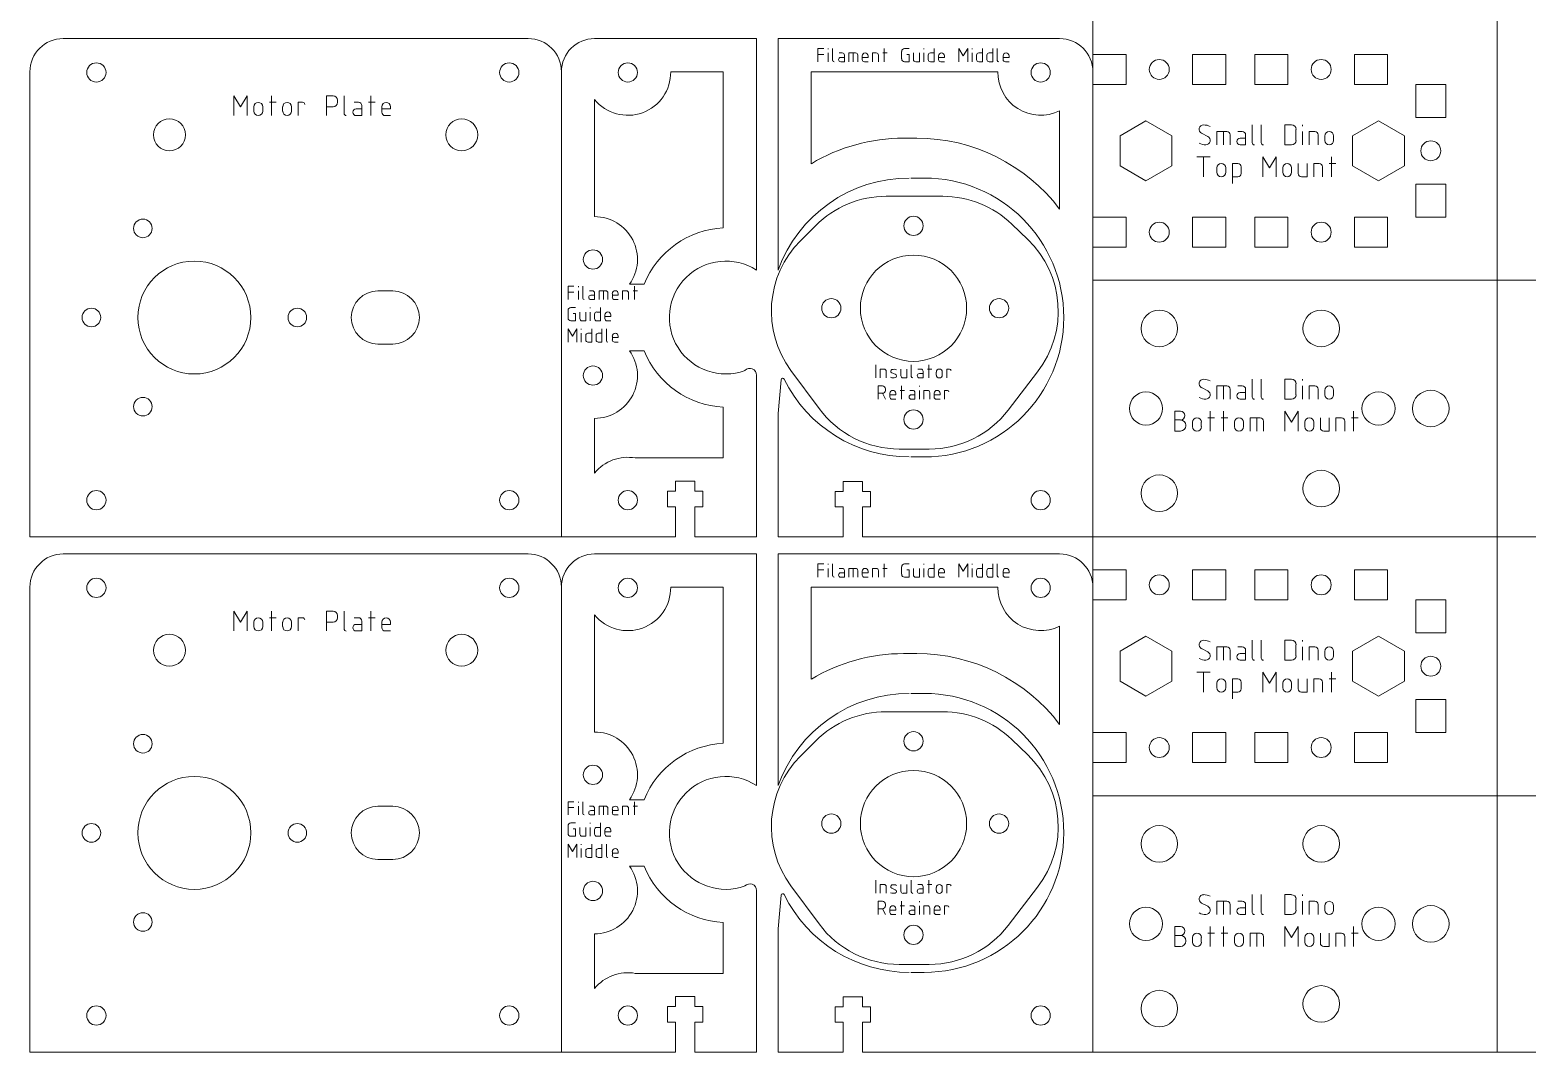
# Model space of a CAD drawing. Header units: millimetres. Extents: x 0 to 594, y 0 to 285.
# Drawn here: x 0 to 225.4, y 0 to 153.9 of the extents above; entities that cross this region are included whole.
import ezdxf

# ---------------------------------------------------------------- set-up
doc = ezdxf.new("R2010")
doc.units = ezdxf.units.MM
doc.layers.get('0').update_dxf_attribs({"linetype": 'CONTINUOUS', "lineweight": 25, "true_color": 0x000000})
for name, color, linetype, lineweight, true_color in [('CupCake Insulator Retainer', 7, 'CONTINUOUS', 0, 0x000000), ('CupCake Insulator Retainer Text', 4, 'CONTINUOUS', 0, 0x00ffff), ('Dino Brackets', 7, 'CONTINUOUS', 0, 0x000000), ('Dino Text', 4, 'CONTINUOUS', 0, 0x00ffff), ('Filament Guide Middle', 7, 'CONTINUOUS', 0, 0x000000), ('Filament Guide Middle Honeycomb', 7, 'CONTINUOUS', 0, 0x000000), ('Filament Guide Middle Text', 4, 'CONTINUOUS', 0, 0x00ffff), ('Motor Plate', 7, 'CONTINUOUS', 0, 0x000000), ('Motor Plate Text', 4, 'CONTINUOUS', 0, 0x00ffff)]:
    doc.layers.add(name, color=color, linetype=linetype, lineweight=lineweight, true_color=true_color)

# ---------------------------------------------------------------- blocks, each defined once
blk = doc.blocks.new('slots')
for p, q in [((-10, -2.25), (-10, 2.25)), ((-5, 2.25), (-10, 2.25)), ((-5, -2.25), (-5, 2.25)), ((10, 2.25), (5, 2.25)), ((5, -2.25), (5, 2.25)), ((10, -2.25), (10, 2.25)), ((-10, -2.25), (-5, -2.25)), ((5, -2.25), (10, -2.25))]:
    blk.add_line(p, q)
blk.add_circle((0, 0), 1.5)
blk = doc.blocks.new('M5_c-1')
at = {"layer": 'Dino Brackets'}
for p, q in [((0, 4.5), (-3.9, 2.25)), ((0, 4.5), (3.9, 2.25)), ((-3.9, 2.25), (-3.9, -2.25)), ((3.9, 2.25), (3.9, -2.25)), ((-3.9, -2.25), (0, -4.5)), ((3.9, -2.25), (0, -4.5))]:
    blk.add_line(p, q, dxfattribs=at)

msp = doc.modelspace()

# ---------------------------------------------------------------- linework, layer by layer
at = {"layer": 'CupCake Insulator Retainer'}
for p, q in [((128.9, 128.85), (137.4, 128.85)), ((115.99, 122.15), (118.28, 124.45)), ((147.8, 124.65), (150.19, 122.35)), ((118.8, 96.89), (114.55, 102.64)), ((151.68, 102.41), (147.26, 96.66)), ((130.86, 90.8), (135.37, 90.8)), ((128.9, 51.25), (137.4, 51.25)), ((115.99, 44.55), (118.28, 46.85)), ((147.8, 47.05), (150.19, 44.75)), ((118.8, 19.29), (114.55, 25.04)), ((151.68, 24.81), (147.26, 19.06)), ((130.86, 13.2), (135.37, 13.2))]:
    msp.add_line(p, q, dxfattribs=at)
for centre, radius in [((133, 124.4), 1.45), ((133, 112), 8), ((120.63, 112), 1.45), ((145.88, 112), 1.45), ((133, 95.25), 1.45), ((133, 46.8), 1.45), ((133, 34.4), 8), ((120.63, 34.4), 1.45), ((145.88, 34.4), 1.45), ((133, 17.65), 1.45)]:
    msp.add_circle(centre, radius, dxfattribs=at)
for centre, start, end in [((128.9, 113.85), 90, 135.0578), ((137.4, 113.85), 46.0766, 90), ((126.61, 111.56), 135.0578, 216.4572), ((139.79, 111.55), 322.4521, 46.0766), ((130.86, 105.8), 216.4572, 270), ((135.37, 105.8), 270, 322.4521), ((128.9, 36.25), 90, 135.0578), ((137.4, 36.25), 46.0766, 90), ((126.61, 33.96), 135.0578, 216.4572), ((139.79, 33.95), 322.4521, 46.0766), ((130.86, 28.2), 216.4572, 270), ((135.37, 28.2), 270, 322.4521)]:
    msp.add_arc(centre, 15, start, end, dxfattribs=at)
at = {"layer": 'CupCake Insulator Retainer Text'}
for p, q in [((127.33, 103.5), (127.33, 101.5)), ((128, 101.5), (128, 102.83)), ((128, 102.83), (128.56, 102.83)), ((128.89, 102.5), (128.89, 101.5)), ((129.74, 102.26), (130.26, 102.05)), ((131.11, 102.83), (131.11, 101.83)), ((131.44, 101.5), (132, 101.5)), ((132, 101.5), (132, 102.83)), ((132.67, 103.5), (132.67, 101.72)), ((133.67, 102.83), (134.11, 102.83)), ((133.89, 102.17), (134.44, 102.17)), ((134.44, 101.5), (133.89, 101.5)), ((134.44, 102.5), (134.44, 101.5)), ((135.11, 102.83), (135.78, 102.83)), ((135.33, 103.5), (135.33, 101.5)), ((136.44, 102.39), (136.44, 101.94)), ((137.33, 101.94), (137.33, 102.39)), ((138, 101.5), (138, 102.83)), ((138, 102.83), (138.44, 102.83)), ((127.67, 98.3), (127.67, 100.3)), ((127.67, 100.3), (128.33, 100.3)), ((128.33, 99.19), (127.67, 99.19)), ((128.33, 99.19), (128.78, 98.3)), ((128.78, 99.86), (128.78, 99.63)), ((129.44, 99.19), (129.44, 98.63)), ((130.33, 98.97), (130.33, 99.19)), ((131, 99.63), (131.67, 99.63)), ((131.22, 100.3), (131.22, 98.3)), ((132.44, 99.63), (132.89, 99.63)), ((133.22, 99.3), (133.22, 98.3)), ((133.89, 100.19), (133.89, 100.3)), ((133.89, 98.3), (133.89, 99.63)), ((134.56, 98.3), (134.56, 99.63)), ((134.56, 99.63), (135.11, 99.63)), ((135.44, 99.3), (135.44, 98.3)), ((136.11, 99.19), (136.11, 98.63)), ((137, 98.97), (137, 99.19)), ((137.67, 98.3), (137.67, 99.63)), ((137.67, 99.63), (138.11, 99.63)), ((129.44, 98.97), (130.33, 98.97)), ((129.78, 98.3), (130.33, 98.3)), ((132.67, 98.97), (133.22, 98.97)), ((133.22, 98.3), (132.67, 98.3)), ((136.11, 98.97), (137, 98.97)), ((136.44, 98.3), (137, 98.3)), ((127.33, 25.9), (127.33, 23.9)), ((128, 23.9), (128, 25.23)), ((128, 25.23), (128.56, 25.23)), ((128.89, 24.9), (128.89, 23.9)), ((131.11, 25.23), (131.11, 24.23)), ((132, 23.9), (132, 25.23)), ((132.67, 25.9), (132.67, 24.12)), ((133.67, 25.23), (134.11, 25.23)), ((134.44, 24.9), (134.44, 23.9)), ((135.11, 25.23), (135.78, 25.23)), ((135.33, 25.9), (135.33, 23.9)), ((138, 23.9), (138, 25.23)), ((138, 25.23), (138.44, 25.23)), ((127.67, 20.7), (127.67, 22.7)), ((127.67, 22.7), (128.33, 22.7)), ((129.74, 24.66), (130.26, 24.45)), ((131.22, 22.7), (131.22, 20.7)), ((131.44, 23.9), (132, 23.9)), ((133.89, 24.57), (134.44, 24.57)), ((134.44, 23.9), (133.89, 23.9)), ((133.89, 22.59), (133.89, 22.7)), ((136.44, 24.79), (136.44, 24.34)), ((137.33, 24.34), (137.33, 24.79)), ((128.33, 21.59), (127.67, 21.59)), ((128.33, 21.59), (128.78, 20.7)), ((128.78, 22.26), (128.78, 22.03)), ((129.44, 21.59), (129.44, 21.03)), ((129.44, 21.37), (130.33, 21.37)), ((129.78, 20.7), (130.33, 20.7)), ((130.33, 21.37), (130.33, 21.59)), ((131, 22.03), (131.67, 22.03)), ((132.44, 22.03), (132.89, 22.03)), ((132.67, 21.37), (133.22, 21.37)), ((133.22, 20.7), (132.67, 20.7)), ((133.22, 21.7), (133.22, 20.7)), ((133.89, 20.7), (133.89, 22.03)), ((134.56, 20.7), (134.56, 22.03)), ((134.56, 22.03), (135.11, 22.03)), ((135.44, 21.7), (135.44, 20.7)), ((136.11, 21.59), (136.11, 21.03)), ((136.11, 21.37), (137, 21.37)), ((136.44, 20.7), (137, 20.7)), ((137, 21.37), (137, 21.59)), ((137.67, 20.7), (137.67, 22.03)), ((137.67, 22.03), (138.11, 22.03))]:
    msp.add_line(p, q, dxfattribs=at)
for centre, radius, start, end in [((128.56, 102.5), 0.333, 360, 90), ((129.96, 102.4), 0.902, 243.1, 288.3), ((129.84, 102.51), 0.267, 108.3, 247.8), ((130.04, 101.9), 0.902, 63.1, 108.3), ((130.16, 101.8), 0.267, 288.3, 67.79), ((131.44, 101.83), 0.333, 180, 270), ((132.89, 101.72), 0.222, 180, 270), ((133.89, 101.83), 0.333, 90, 270), ((134.11, 102.5), 0.333, 360, 90), ((136.89, 102.39), 0.444, 360, 180), ((136.89, 101.94), 0.444, 180, 360), ((138.44, 102.61), 0.222, 360, 90), ((128.33, 99.86), 0.444, 360, 90), ((128.33, 99.63), 0.444, 270, 360), ((129.89, 99.19), 0.444, 360, 180), ((132.89, 99.3), 0.333, 360, 90), ((135.11, 99.3), 0.333, 360, 90), ((136.56, 99.19), 0.444, 360, 180), ((138.11, 99.41), 0.222, 360, 90), ((129.78, 98.63), 0.333, 180, 270), ((132.67, 98.63), 0.333, 90, 270), ((136.44, 98.63), 0.333, 180, 270), ((128.56, 24.9), 0.333, 360, 90), ((129.84, 24.91), 0.267, 108.3, 247.8), ((130.04, 24.3), 0.902, 63.1, 108.3), ((134.11, 24.9), 0.333, 360, 90), ((136.89, 24.79), 0.444, 360, 180), ((138.44, 25.01), 0.222, 360, 90), ((128.33, 22.26), 0.444, 360, 90), ((129.96, 24.8), 0.902, 243.1, 288.3), ((130.16, 24.2), 0.267, 288.3, 67.79), ((131.44, 24.23), 0.333, 180, 270), ((132.89, 24.12), 0.222, 180, 270), ((133.89, 24.23), 0.333, 90, 270), ((136.89, 24.34), 0.444, 180, 360), ((128.33, 22.03), 0.444, 270, 360), ((129.89, 21.59), 0.444, 360, 180), ((129.78, 21.03), 0.333, 180, 270), ((132.67, 21.03), 0.333, 90, 270), ((132.89, 21.7), 0.333, 360, 90), ((135.11, 21.7), 0.333, 360, 90), ((136.56, 21.59), 0.444, 360, 180), ((136.44, 21.03), 0.333, 180, 270), ((138.11, 21.81), 0.222, 360, 90)]:
    msp.add_arc(centre, radius, start, end, dxfattribs=at)
at = {"layer": 'Dino Brackets'}
for p, q in [((160, 155.2), (160, 116.2)), ((220.87, 155.2), (220.87, 116.2)), ((160, 116.2), (160, 77.6)), ((220.87, 116.2), (160, 116.2)), ((220.87, 116.2), (220.87, 77.6)), ((220.87, 116.2), (281.75, 116.2)), ((220.87, 77.6), (160, 77.6)), ((160, 77.6), (160, 38.6)), ((220.87, 77.6), (220.87, 38.6)), ((220.87, 77.6), (281.75, 77.6)), ((160, 38.6), (160, 0)), ((220.87, 38.6), (160, 38.6)), ((220.87, 38.6), (220.87, 0)), ((220.87, 38.6), (281.75, 38.6)), ((220.87, 0), (160, 0)), ((220.87, 0), (281.75, 0))]:
    msp.add_line(p, q, dxfattribs=at)
for centre, radius in [((170, 108.95), 2.75), ((194.37, 108.95), 2.75), ((168, 96.9), 2.5), ((203, 96.9), 2.5), ((210.87, 96.9), 2.75), ((170, 84.15), 2.75), ((194.37, 84.85), 2.75), ((170, 31.35), 2.75), ((194.37, 31.35), 2.75), ((168, 19.3), 2.5), ((203, 19.3), 2.5), ((210.87, 19.3), 2.75), ((170, 6.55), 2.75), ((194.37, 7.25), 2.75)]:
    msp.add_circle(centre, radius, dxfattribs=at)
for centre in [(168, 96.9), (168, 19.3)]:
    msp.add_arc(centre, 2.5, 270, 90, dxfattribs=at)
at = {"layer": 'Dino Text'}
for p, q in [((176.36, 138.34), (177.3, 137.86)), ((178.67, 136.6), (178.67, 138.6)), ((178.67, 138.6), (180.17, 138.6)), ((179.67, 138.6), (179.67, 136.6)), ((180.67, 138.1), (180.67, 136.6)), ((181.83, 138.6), (182.5, 138.6)), ((182.17, 137.6), (183, 137.6)), ((183, 138.1), (183, 136.6)), ((184, 139.6), (184, 136.93)), ((185.33, 139.6), (185.33, 136.93)), ((189.92, 139.6), (188.92, 139.6)), ((188.92, 139.6), (188.92, 136.6)), ((190.58, 137.27), (190.58, 138.93)), ((191.58, 139.43), (191.58, 139.6)), ((191.58, 136.6), (191.58, 138.6)), ((192.58, 136.6), (192.58, 138.6)), ((192.58, 138.6), (193.42, 138.6)), ((193.92, 138.1), (193.92, 136.6)), ((194.92, 137.93), (194.92, 137.27)), ((196.25, 137.27), (196.25, 137.93)), ((183, 136.6), (182.17, 136.6)), ((188.92, 136.6), (189.92, 136.6)), ((175.67, 134.8), (177.67, 134.8)), ((176.67, 134.8), (176.67, 131.8)), ((178.67, 133.13), (178.67, 132.47)), ((180, 132.47), (180, 133.13)), ((181.83, 133.8), (181, 133.8)), ((181, 133.8), (181, 130.8)), ((182.33, 132.3), (182.33, 133.3)), ((185.58, 131.8), (185.58, 134.8)), ((185.58, 134.8), (186.58, 133.13)), ((186.58, 133.13), (187.58, 134.8)), ((187.58, 134.8), (187.58, 131.8)), ((188.58, 133.13), (188.58, 132.47)), ((189.92, 132.47), (189.92, 133.13)), ((190.92, 133.8), (190.92, 132.3)), ((192.25, 131.8), (192.25, 133.8)), ((193.25, 131.8), (193.25, 133.8)), ((193.25, 133.8), (194.08, 133.8)), ((194.58, 133.3), (194.58, 131.8)), ((195.58, 133.8), (196.58, 133.8)), ((195.92, 134.8), (195.92, 131.8)), ((181, 131.8), (181.83, 131.8)), ((191.42, 131.8), (192.25, 131.8)), ((176.36, 100.04), (177.3, 99.56)), ((178.67, 98.3), (178.67, 100.3)), ((178.67, 100.3), (180.17, 100.3)), ((179.67, 100.3), (179.67, 98.3)), ((180.67, 99.8), (180.67, 98.3)), ((181.83, 100.3), (182.5, 100.3)), ((182.17, 99.3), (183, 99.3)), ((183, 99.8), (183, 98.3)), ((184, 101.3), (184, 98.63)), ((185.33, 101.3), (185.33, 98.63)), ((189.92, 101.3), (188.92, 101.3)), ((188.92, 101.3), (188.92, 98.3)), ((190.58, 98.97), (190.58, 100.63)), ((191.58, 101.13), (191.58, 101.3)), ((191.58, 98.3), (191.58, 100.3)), ((192.58, 98.3), (192.58, 100.3)), ((192.58, 100.3), (193.42, 100.3)), ((193.92, 99.8), (193.92, 98.3)), ((194.92, 99.63), (194.92, 98.97)), ((196.25, 98.97), (196.25, 99.63)), ((183, 98.3), (182.17, 98.3)), ((188.92, 98.3), (189.92, 98.3)), ((172.33, 93.5), (172.33, 96.5)), ((172.33, 96.5), (173.17, 96.5)), ((172.33, 95.17), (173.2, 95.17)), ((175, 94.83), (175, 94.17)), ((176.33, 94.17), (176.33, 94.83)), ((177.33, 95.5), (178.33, 95.5)), ((177.67, 96.5), (177.67, 93.5)), ((179.33, 95.5), (180.33, 95.5)), ((179.67, 96.5), (179.67, 93.5)), ((181.33, 94.83), (181.33, 94.17)), ((182.67, 94.17), (182.67, 94.83)), ((183.67, 93.5), (183.67, 95.5)), ((183.67, 95.5), (185.17, 95.5)), ((184.67, 95.5), (184.67, 93.5)), ((185.67, 95), (185.67, 93.5)), ((188.92, 93.5), (188.92, 96.5)), ((188.92, 96.5), (189.92, 94.83)), ((189.92, 94.83), (190.92, 96.5)), ((190.92, 96.5), (190.92, 93.5)), ((191.92, 94.83), (191.92, 94.17)), ((193.25, 94.17), (193.25, 94.83)), ((194.25, 95.5), (194.25, 94)), ((195.58, 93.5), (195.58, 95.5)), ((196.58, 93.5), (196.58, 95.5)), ((196.58, 95.5), (197.42, 95.5)), ((197.92, 95), (197.92, 93.5)), ((198.92, 95.5), (199.92, 95.5)), ((199.25, 96.5), (199.25, 93.5)), ((173.2, 93.5), (172.33, 93.5)), ((174, 94.37), (174, 94.3)), ((194.75, 93.5), (195.58, 93.5)), ((178.67, 59), (178.67, 61)), ((178.67, 61), (180.17, 61)), ((179.67, 61), (179.67, 59)), ((181.83, 61), (182.5, 61)), ((184, 62), (184, 59.33)), ((185.33, 62), (185.33, 59.33)), ((189.92, 62), (188.92, 62)), ((188.92, 62), (188.92, 59)), ((190.58, 59.67), (190.58, 61.33)), ((191.58, 61.83), (191.58, 62)), ((191.58, 59), (191.58, 61)), ((192.58, 59), (192.58, 61)), ((192.58, 61), (193.42, 61)), ((176.36, 60.74), (177.3, 60.26)), ((180.67, 60.5), (180.67, 59)), ((182.17, 60), (183, 60)), ((183, 59), (182.17, 59)), ((183, 60.5), (183, 59)), ((188.92, 59), (189.92, 59)), ((193.92, 60.5), (193.92, 59)), ((194.92, 60.33), (194.92, 59.67)), ((196.25, 59.67), (196.25, 60.33)), ((175.67, 57.2), (177.67, 57.2)), ((176.67, 57.2), (176.67, 54.2)), ((185.58, 54.2), (185.58, 57.2)), ((185.58, 57.2), (186.58, 55.53)), ((186.58, 55.53), (187.58, 57.2)), ((187.58, 57.2), (187.58, 54.2)), ((195.92, 57.2), (195.92, 54.2)), ((178.67, 55.53), (178.67, 54.87)), ((180, 54.87), (180, 55.53)), ((181.83, 56.2), (181, 56.2)), ((181, 56.2), (181, 53.2)), ((181, 54.2), (181.83, 54.2)), ((182.33, 54.7), (182.33, 55.7)), ((188.58, 55.53), (188.58, 54.87)), ((189.92, 54.87), (189.92, 55.53)), ((190.92, 56.2), (190.92, 54.7)), ((191.42, 54.2), (192.25, 54.2)), ((192.25, 54.2), (192.25, 56.2)), ((193.25, 54.2), (193.25, 56.2)), ((193.25, 56.2), (194.08, 56.2)), ((194.58, 55.7), (194.58, 54.2)), ((195.58, 56.2), (196.58, 56.2)), ((178.67, 20.7), (178.67, 22.7)), ((178.67, 22.7), (180.17, 22.7)), ((179.67, 22.7), (179.67, 20.7)), ((181.83, 22.7), (182.5, 22.7)), ((184, 23.7), (184, 21.03)), ((185.33, 23.7), (185.33, 21.03)), ((189.92, 23.7), (188.92, 23.7)), ((188.92, 23.7), (188.92, 20.7)), ((190.58, 21.37), (190.58, 23.03)), ((191.58, 23.53), (191.58, 23.7)), ((191.58, 20.7), (191.58, 22.7)), ((192.58, 20.7), (192.58, 22.7)), ((192.58, 22.7), (193.42, 22.7)), ((176.36, 22.44), (177.3, 21.96)), ((180.67, 22.2), (180.67, 20.7)), ((182.17, 21.7), (183, 21.7)), ((183, 20.7), (182.17, 20.7)), ((183, 22.2), (183, 20.7)), ((188.92, 20.7), (189.92, 20.7)), ((193.92, 22.2), (193.92, 20.7)), ((194.92, 22.03), (194.92, 21.37)), ((196.25, 21.37), (196.25, 22.03)), ((172.33, 15.9), (172.33, 18.9)), ((172.33, 18.9), (173.17, 18.9)), ((177.67, 18.9), (177.67, 15.9)), ((179.67, 18.9), (179.67, 15.9)), ((188.92, 15.9), (188.92, 18.9)), ((188.92, 18.9), (189.92, 17.23)), ((189.92, 17.23), (190.92, 18.9)), ((190.92, 18.9), (190.92, 15.9)), ((199.25, 18.9), (199.25, 15.9)), ((172.33, 17.57), (173.2, 17.57)), ((173.2, 15.9), (172.33, 15.9)), ((174, 16.77), (174, 16.7)), ((175, 17.23), (175, 16.57)), ((176.33, 16.57), (176.33, 17.23)), ((177.33, 17.9), (178.33, 17.9)), ((179.33, 17.9), (180.33, 17.9)), ((181.33, 17.23), (181.33, 16.57)), ((182.67, 16.57), (182.67, 17.23)), ((183.67, 15.9), (183.67, 17.9)), ((183.67, 17.9), (185.17, 17.9)), ((184.67, 17.9), (184.67, 15.9)), ((185.67, 17.4), (185.67, 15.9)), ((191.92, 17.23), (191.92, 16.57)), ((193.25, 16.57), (193.25, 17.23)), ((194.25, 17.9), (194.25, 16.4)), ((194.75, 15.9), (195.58, 15.9)), ((195.58, 15.9), (195.58, 17.9)), ((196.58, 15.9), (196.58, 17.9)), ((196.58, 17.9), (197.42, 17.9)), ((197.92, 17.4), (197.92, 15.9)), ((198.92, 17.9), (199.92, 17.9))]:
    msp.add_line(p, q, dxfattribs=at)
for centre, radius, start, end in [((176.67, 138.93), 0.667, 90, 243), ((176.67, 137.39), 2.21, 63.07, 90), ((177, 137.27), 0.667, 270, 62.98), ((180.17, 138.1), 0.5, 0, 90), ((182.17, 137.1), 0.5, 90, 270), ((182.5, 138.1), 0.5, 0, 90), ((189.92, 138.93), 0.667, 0, 90), ((193.42, 138.1), 0.5, 0, 90), ((195.58, 137.93), 0.667, 0, 180), ((177, 138.81), 2.21, 243.1, 270), ((184.33, 136.93), 0.333, 180, 270), ((185.67, 136.93), 0.333, 180, 270), ((189.92, 137.27), 0.667, 270, 0), ((195.58, 137.27), 0.667, 180, 0), ((179.33, 133.13), 0.667, 0, 180), ((181.83, 133.3), 0.5, 0, 90), ((189.25, 133.13), 0.667, 0, 180), ((194.08, 133.3), 0.5, 0, 90), ((179.33, 132.47), 0.667, 180, 0), ((181.83, 132.3), 0.5, 270, 0), ((189.25, 132.47), 0.667, 180, 0), ((191.42, 132.3), 0.5, 180, 270), ((176.67, 100.63), 0.667, 90, 243), ((176.67, 99.09), 2.21, 63.07, 90), ((177, 98.97), 0.667, 270, 62.98), ((180.17, 99.8), 0.5, 0, 90), ((182.17, 98.8), 0.5, 90, 270), ((182.5, 99.8), 0.5, 0, 90), ((189.92, 100.63), 0.667, 0, 90), ((193.42, 99.8), 0.5, 0, 90), ((195.58, 99.63), 0.667, 0, 180), ((177, 100.51), 2.21, 243.1, 270), ((184.33, 98.63), 0.333, 180, 270), ((185.67, 98.63), 0.333, 180, 270), ((189.92, 98.97), 0.667, 270, 0), ((195.58, 98.97), 0.667, 180, 0), ((173.17, 95.83), 0.667, 270, 90), ((173.2, 94.37), 0.8, 0, 90), ((175.67, 94.83), 0.667, 0, 180), ((182, 94.83), 0.667, 0, 180), ((185.17, 95), 0.5, 0, 90), ((192.58, 94.83), 0.667, 0, 180), ((197.42, 95), 0.5, 0, 90), ((173.2, 94.3), 0.8, 270, 0), ((175.67, 94.17), 0.667, 180, 0), ((182, 94.17), 0.667, 180, 0), ((192.58, 94.17), 0.667, 180, 0), ((194.75, 94), 0.5, 180, 270), ((176.67, 61.33), 0.667, 90, 243), ((176.67, 59.79), 2.21, 63.07, 90), ((180.17, 60.5), 0.5, 0, 90), ((182.5, 60.5), 0.5, 0, 90), ((189.92, 61.33), 0.667, 0, 90), ((193.42, 60.5), 0.5, 0, 90), ((195.58, 60.33), 0.667, 0, 180), ((177, 61.21), 2.21, 243.1, 270), ((177, 59.67), 0.667, 270, 62.98), ((182.17, 59.5), 0.5, 90, 270), ((184.33, 59.33), 0.333, 180, 270), ((185.67, 59.33), 0.333, 180, 270), ((189.92, 59.67), 0.667, 270, 0), ((195.58, 59.67), 0.667, 180, 0), ((179.33, 55.53), 0.667, 0, 180), ((179.33, 54.87), 0.667, 180, 0), ((181.83, 55.7), 0.5, 0, 90), ((181.83, 54.7), 0.5, 270, 0), ((189.25, 55.53), 0.667, 0, 180), ((189.25, 54.87), 0.667, 180, 0), ((191.42, 54.7), 0.5, 180, 270), ((194.08, 55.7), 0.5, 0, 90), ((176.67, 23.03), 0.667, 90, 243), ((176.67, 21.49), 2.21, 63.07, 90), ((180.17, 22.2), 0.5, 0, 90), ((182.5, 22.2), 0.5, 0, 90), ((189.92, 23.03), 0.667, 0, 90), ((193.42, 22.2), 0.5, 0, 90), ((195.58, 22.03), 0.667, 0, 180), ((177, 22.91), 2.21, 243.1, 270), ((177, 21.37), 0.667, 270, 62.98), ((182.17, 21.2), 0.5, 90, 270), ((184.33, 21.03), 0.333, 180, 270), ((185.67, 21.03), 0.333, 180, 270), ((189.92, 21.37), 0.667, 270, 0), ((195.58, 21.37), 0.667, 180, 0), ((173.17, 18.23), 0.667, 270, 90), ((173.2, 16.77), 0.8, 0, 90), ((173.2, 16.7), 0.8, 270, 0), ((175.67, 17.23), 0.667, 0, 180), ((175.67, 16.57), 0.667, 180, 0), ((182, 17.23), 0.667, 0, 180), ((182, 16.57), 0.667, 180, 0), ((185.17, 17.4), 0.5, 0, 90), ((192.58, 17.23), 0.667, 0, 180), ((192.58, 16.57), 0.667, 180, 0), ((194.75, 16.4), 0.5, 180, 270), ((197.42, 17.4), 0.5, 0, 90)]:
    msp.add_arc(centre, radius, start, end, dxfattribs=at)
at = {"layer": 'Filament Guide Middle'}
for p, q in [((85, 152.6), (109.37, 152.6)), ((109.37, 152.6), (109.37, 117.73)), ((112.62, 152.6), (155, 152.6)), ((112.62, 152.6), (112.62, 117.74)), ((132.62, 131.6), (134.62, 131.6)), ((109.37, 101.93), (109.37, 77.6)), ((112.62, 96.13), (113.07, 101.22)), ((112.62, 96.13), (112.62, 77.6)), ((132.62, 89.6), (134.62, 89.6)), ((97.17, 84.45), (97.17, 85.95)), ((97.17, 85.95), (100.07, 85.95)), ((100.07, 85.95), (100.07, 84.45)), ((122.42, 85.9), (122.42, 84.4)), ((122.42, 85.9), (125.32, 85.9)), ((125.32, 85.9), (125.32, 84.4)), ((95.97, 84.45), (95.97, 82.1)), ((95.97, 84.45), (97.17, 84.45)), ((100.07, 84.45), (101.27, 84.45)), ((101.27, 84.45), (101.27, 82.1)), ((121.22, 84.4), (121.22, 82.1)), ((122.42, 84.4), (121.22, 84.4)), ((125.32, 84.4), (126.52, 84.4)), ((126.52, 84.4), (126.52, 82.1)), ((95.97, 82.1), (97.17, 82.1)), ((97.17, 82.1), (97.17, 77.6)), ((100.07, 82.1), (101.27, 82.1)), ((100.07, 82.1), (100.07, 77.6)), ((121.22, 82.1), (122.42, 82.1)), ((122.42, 82.1), (122.42, 77.6)), ((125.32, 82.1), (126.52, 82.1)), ((125.32, 82.1), (125.32, 77.6)), ((97.17, 77.6), (80, 77.6)), ((100.07, 77.6), (109.37, 77.6)), ((112.62, 77.6), (122.42, 77.6)), ((125.32, 77.6), (160, 77.6)), ((85, 75), (109.37, 75)), ((109.37, 75), (109.37, 40.13)), ((112.62, 75), (155, 75)), ((112.62, 75), (112.62, 40.14)), ((132.62, 54), (134.62, 54)), ((109.37, 24.33), (109.37, 0)), ((112.62, 18.53), (113.07, 23.62)), ((112.62, 18.53), (112.62, 0)), ((132.62, 12), (134.62, 12)), ((95.97, 6.85), (95.97, 4.5)), ((95.97, 6.85), (97.17, 6.85)), ((97.17, 6.85), (97.17, 8.35)), ((97.17, 8.35), (100.07, 8.35)), ((100.07, 8.35), (100.07, 6.85)), ((100.07, 6.85), (101.27, 6.85)), ((101.27, 6.85), (101.27, 4.5)), ((121.22, 6.8), (121.22, 4.5)), ((122.42, 6.8), (121.22, 6.8)), ((122.42, 8.3), (122.42, 6.8)), ((122.42, 8.3), (125.32, 8.3)), ((125.32, 8.3), (125.32, 6.8)), ((125.32, 6.8), (126.52, 6.8)), ((126.52, 6.8), (126.52, 4.5)), ((95.97, 4.5), (97.17, 4.5)), ((97.17, 4.5), (97.17, 0)), ((100.07, 4.5), (100.07, 0)), ((100.07, 4.5), (101.27, 4.5)), ((121.22, 4.5), (122.42, 4.5)), ((122.42, 4.5), (122.42, 0)), ((125.32, 4.5), (126.52, 4.5)), ((125.32, 4.5), (125.32, 0)), ((97.17, 0), (80, 0)), ((100.07, 0), (109.37, 0)), ((112.62, 0), (122.42, 0)), ((125.32, 0), (160, 0))]:
    msp.add_line(p, q, dxfattribs=at)
for centre in [(90, 147.5), (152.15, 147.5), (84.75, 119.34), (84.75, 101.86), (90, 83.1), (152.15, 83.1), (90, 69.9), (152.15, 69.9), (84.75, 41.74), (84.75, 24.26), (90, 5.5), (152.15, 5.5)]:
    msp.add_circle(centre, 1.45, dxfattribs=at)
for centre, radius, start, end in [((85, 147.6), 5, 90, 180), ((155, 147.6), 5, 0, 90), ((132.37, 110.6), 21, 90, 160.1317), ((134.62, 110.6), 21, 270, 90), ((104.75, 110.6), 8.5, 57.0356, 289.8978), ((108.37, 101.93), 1, 0, 137.0615), ((113.32, 101.2), 0.25, 26.2681, 175), ((132.37, 110.6), 21, 206.2681, 270), ((85, 70), 5, 90, 180), ((155, 70), 5, 0, 90), ((132.37, 33), 21, 90, 160.1317), ((134.62, 33), 21, 270, 90), ((104.75, 33), 8.5, 57.0356, 289.8978), ((108.37, 24.33), 1, 0, 137.0615), ((113.32, 23.6), 0.25, 26.2681, 175), ((132.37, 33), 21, 206.2681, 270)]:
    msp.add_arc(centre, radius, start, end, dxfattribs=at)
at = {"layer": 'Filament Guide Middle Honeycomb'}
for p, q in [((96.45, 147.6), (104.37, 147.6)), ((104.37, 147.6), (104.37, 124.09)), ((117.62, 133.76), (117.62, 147.6)), ((117.62, 147.6), (145.7, 147.6)), ((85, 143.43), (85, 125.79)), ((155, 141.71), (155, 126.93)), ((131.5, 137.6), (133.5, 137.6)), ((90.25, 115.6), (92.46, 115.6)), ((90.25, 105.6), (92.46, 105.6)), ((104.37, 97.11), (104.37, 89.45)), ((85, 95.41), (85, 87.17)), ((104.37, 89.45), (91.13, 89.45)), ((96.45, 70), (104.37, 70)), ((104.37, 70), (104.37, 46.49)), ((117.62, 56.16), (117.62, 70)), ((117.62, 70), (145.7, 70)), ((85, 65.83), (85, 48.19)), ((155, 64.11), (155, 49.33)), ((131.5, 60), (133.5, 60)), ((90.25, 38), (92.46, 38)), ((90.25, 28), (92.46, 28)), ((104.37, 19.51), (104.37, 11.85)), ((85, 17.81), (85, 9.57)), ((104.37, 11.85), (91.13, 11.85))]:
    msp.add_line(p, q, dxfattribs=at)
for centre, radius, start, end in [((90, 147.5), 6.45, 219.1774, 0.8883), ((152.15, 147.5), 6.45, 179.1117, 296.2226), ((131.5, 110.6), 27, 90, 120.9232), ((133.5, 110.6), 27, 37.2221, 90), ((85, 119.34), 6.45, 324.5604, 90), ((105, 110.6), 13.5, 92.6535, 158.2615), ((85, 101.86), 6.45, 270, 35.4396), ((105, 110.6), 13.5, 201.7385, 267.3465), ((90, 83.1), 6.45, 79.8977, 140.8226), ((90, 69.9), 6.45, 219.1774, 0.8883), ((152.15, 69.9), 6.45, 179.1117, 296.2226), ((131.5, 33), 27, 90, 120.9232), ((133.5, 33), 27, 37.2221, 90), ((85, 41.74), 6.45, 324.5604, 90), ((105, 33), 13.5, 92.6535, 158.2615), ((85, 24.26), 6.45, 270, 35.4396), ((105, 33), 13.5, 201.7385, 267.3465), ((90, 5.5), 6.45, 79.8977, 140.8226)]:
    msp.add_arc(centre, radius, start, end, dxfattribs=at)
at = {"layer": 'Filament Guide Middle Text'}
for p, q in [((119.5, 151.1), (118.61, 151.1)), ((118.61, 151.1), (118.61, 149.1)), ((120.17, 150.99), (120.17, 151.1)), ((120.83, 151.1), (120.83, 149.32)), ((128.61, 151.1), (128.61, 149.1)), ((132.33, 151.1), (131.67, 151.1)), ((134.56, 150.99), (134.56, 151.1)), ((136.11, 151.1), (136.11, 149.1)), ((139.83, 149.1), (139.83, 151.1)), ((139.83, 151.1), (140.5, 149.99)), ((140.5, 149.99), (141.17, 151.1)), ((141.17, 151.1), (141.17, 149.1)), ((141.83, 150.99), (141.83, 151.1)), ((143.39, 151.1), (143.39, 149.1)), ((144.94, 151.1), (144.94, 149.1)), ((145.61, 151.1), (145.61, 149.32)), ((118.61, 150.21), (119.5, 150.21)), ((120.17, 149.1), (120.17, 150.43)), ((121.83, 150.43), (122.28, 150.43)), ((122.06, 149.77), (122.61, 149.77)), ((122.61, 149.1), (122.06, 149.1)), ((122.61, 150.1), (122.61, 149.1)), ((123.28, 149.1), (123.28, 150.43)), ((123.28, 150.43), (124.28, 150.43)), ((123.94, 150.43), (123.94, 149.1)), ((124.61, 150.1), (124.61, 149.1)), ((125.28, 149.99), (125.28, 149.43)), ((125.28, 149.77), (126.17, 149.77)), ((125.61, 149.1), (126.17, 149.1)), ((126.17, 149.77), (126.17, 149.99)), ((126.83, 149.1), (126.83, 150.43)), ((126.83, 150.43), (127.39, 150.43)), ((127.72, 150.1), (127.72, 149.1)), ((128.39, 150.43), (129.06, 150.43)), ((131.22, 150.66), (131.22, 149.54)), ((131.67, 149.1), (132.33, 149.1)), ((132.33, 150.21), (132, 150.21)), ((132.33, 149.1), (132.33, 150.21)), ((133, 150.43), (133, 149.43)), ((133.33, 149.1), (133.89, 149.1)), ((133.89, 149.1), (133.89, 150.43)), ((134.56, 149.1), (134.56, 150.43)), ((135.22, 149.43), (135.22, 150.1)), ((135.56, 150.43), (136.11, 150.43)), ((136.11, 149.1), (135.56, 149.1)), ((136.78, 149.99), (136.78, 149.43)), ((136.78, 149.77), (137.67, 149.77)), ((137.11, 149.1), (137.67, 149.1)), ((137.67, 149.77), (137.67, 149.99)), ((141.83, 149.1), (141.83, 150.43)), ((142.5, 149.43), (142.5, 150.1)), ((142.83, 150.43), (143.39, 150.43)), ((143.39, 149.1), (142.83, 149.1)), ((144.06, 149.43), (144.06, 150.1)), ((144.39, 150.43), (144.94, 150.43)), ((144.94, 149.1), (144.39, 149.1)), ((146.5, 149.99), (146.5, 149.43)), ((146.5, 149.77), (147.39, 149.77)), ((146.83, 149.1), (147.39, 149.1)), ((147.39, 149.77), (147.39, 149.99)), ((81.89, 115.3), (81, 115.3)), ((81, 115.3), (81, 113.3)), ((82.56, 115.19), (82.56, 115.3)), ((83.22, 115.3), (83.22, 113.52)), ((91, 115.3), (91, 113.3)), ((81, 114.41), (81.89, 114.41)), ((82.56, 113.3), (82.56, 114.63)), ((84.22, 114.63), (84.67, 114.63)), ((84.44, 113.97), (85, 113.97)), ((85, 113.3), (84.44, 113.3)), ((85, 114.3), (85, 113.3)), ((85.67, 113.3), (85.67, 114.63)), ((85.67, 114.63), (86.67, 114.63)), ((86.33, 114.63), (86.33, 113.3)), ((87, 114.3), (87, 113.3)), ((87.67, 114.19), (87.67, 113.63)), ((87.67, 113.97), (88.56, 113.97)), ((88, 113.3), (88.56, 113.3)), ((88.56, 113.97), (88.56, 114.19)), ((89.22, 113.3), (89.22, 114.63)), ((89.22, 114.63), (89.78, 114.63)), ((90.11, 114.3), (90.11, 113.3)), ((90.78, 114.63), (91.44, 114.63)), ((81, 111.66), (81, 110.54)), ((82.11, 112.1), (81.44, 112.1)), ((82.11, 111.21), (81.78, 111.21)), ((82.11, 110.1), (82.11, 111.21)), ((82.78, 111.43), (82.78, 110.43)), ((83.67, 110.1), (83.67, 111.43)), ((84.33, 111.99), (84.33, 112.1)), ((84.33, 110.1), (84.33, 111.43)), ((85, 110.43), (85, 111.1)), ((85.33, 111.43), (85.89, 111.43)), ((85.89, 112.1), (85.89, 110.1)), ((86.56, 110.99), (86.56, 110.43)), ((86.56, 110.77), (87.44, 110.77)), ((87.44, 110.77), (87.44, 110.99)), ((81, 106.9), (81, 108.9)), ((81, 108.9), (81.67, 107.79)), ((81.44, 110.1), (82.11, 110.1)), ((81.67, 107.79), (82.33, 108.9)), ((82.33, 108.9), (82.33, 106.9)), ((83, 108.79), (83, 108.9)), ((83, 106.9), (83, 108.23)), ((83.11, 110.1), (83.67, 110.1)), ((84, 108.23), (84.56, 108.23)), ((84.56, 108.9), (84.56, 106.9)), ((85.89, 110.1), (85.33, 110.1)), ((85.56, 108.23), (86.11, 108.23)), ((86.11, 108.9), (86.11, 106.9)), ((86.78, 108.9), (86.78, 107.12)), ((86.89, 110.1), (87.44, 110.1)), ((83.67, 107.23), (83.67, 107.9)), ((84.56, 106.9), (84, 106.9)), ((85.22, 107.23), (85.22, 107.9)), ((86.11, 106.9), (85.56, 106.9)), ((87.67, 107.79), (87.67, 107.23)), ((87.67, 107.57), (88.56, 107.57)), ((88, 106.9), (88.56, 106.9)), ((88.56, 107.57), (88.56, 107.79)), ((119.5, 73.5), (118.61, 73.5)), ((118.61, 73.5), (118.61, 71.5)), ((118.61, 72.61), (119.5, 72.61)), ((120.17, 73.39), (120.17, 73.5)), ((120.17, 71.5), (120.17, 72.83)), ((120.83, 73.5), (120.83, 71.72)), ((121.83, 72.83), (122.28, 72.83)), ((122.06, 72.17), (122.61, 72.17)), ((122.61, 72.5), (122.61, 71.5)), ((123.28, 71.5), (123.28, 72.83)), ((123.28, 72.83), (124.28, 72.83)), ((123.94, 72.83), (123.94, 71.5)), ((124.61, 72.5), (124.61, 71.5)), ((125.28, 72.39), (125.28, 71.83)), ((125.28, 72.17), (126.17, 72.17)), ((126.17, 72.17), (126.17, 72.39)), ((126.83, 71.5), (126.83, 72.83)), ((126.83, 72.83), (127.39, 72.83)), ((127.72, 72.5), (127.72, 71.5)), ((128.39, 72.83), (129.06, 72.83)), ((128.61, 73.5), (128.61, 71.5)), ((131.22, 73.06), (131.22, 71.94)), ((132.33, 73.5), (131.67, 73.5)), ((132.33, 72.61), (132, 72.61)), ((132.33, 71.5), (132.33, 72.61)), ((133, 72.83), (133, 71.83)), ((133.89, 71.5), (133.89, 72.83)), ((134.56, 73.39), (134.56, 73.5)), ((134.56, 71.5), (134.56, 72.83)), ((135.22, 71.83), (135.22, 72.5)), ((135.56, 72.83), (136.11, 72.83)), ((136.11, 73.5), (136.11, 71.5)), ((136.78, 72.39), (136.78, 71.83)), ((136.78, 72.17), (137.67, 72.17)), ((137.67, 72.17), (137.67, 72.39)), ((139.83, 71.5), (139.83, 73.5)), ((139.83, 73.5), (140.5, 72.39)), ((140.5, 72.39), (141.17, 73.5)), ((141.17, 73.5), (141.17, 71.5)), ((141.83, 73.39), (141.83, 73.5)), ((141.83, 71.5), (141.83, 72.83)), ((142.5, 71.83), (142.5, 72.5)), ((142.83, 72.83), (143.39, 72.83)), ((143.39, 73.5), (143.39, 71.5)), ((144.06, 71.83), (144.06, 72.5)), ((144.39, 72.83), (144.94, 72.83)), ((144.94, 73.5), (144.94, 71.5)), ((145.61, 73.5), (145.61, 71.72)), ((146.5, 72.39), (146.5, 71.83)), ((146.5, 72.17), (147.39, 72.17)), ((147.39, 72.17), (147.39, 72.39)), ((122.61, 71.5), (122.06, 71.5)), ((125.61, 71.5), (126.17, 71.5)), ((131.67, 71.5), (132.33, 71.5)), ((133.33, 71.5), (133.89, 71.5)), ((136.11, 71.5), (135.56, 71.5)), ((137.11, 71.5), (137.67, 71.5)), ((143.39, 71.5), (142.83, 71.5)), ((144.94, 71.5), (144.39, 71.5)), ((146.83, 71.5), (147.39, 71.5)), ((81.89, 37.7), (81, 37.7)), ((81, 37.7), (81, 35.7)), ((81, 36.81), (81.89, 36.81)), ((82.56, 37.59), (82.56, 37.7)), ((82.56, 35.7), (82.56, 37.03)), ((83.22, 37.7), (83.22, 35.92)), ((84.22, 37.03), (84.67, 37.03)), ((84.44, 36.37), (85, 36.37)), ((85, 36.7), (85, 35.7)), ((85.67, 35.7), (85.67, 37.03)), ((85.67, 37.03), (86.67, 37.03)), ((86.33, 37.03), (86.33, 35.7)), ((87, 36.7), (87, 35.7)), ((87.67, 36.59), (87.67, 36.03)), ((87.67, 36.37), (88.56, 36.37)), ((88.56, 36.37), (88.56, 36.59)), ((89.22, 35.7), (89.22, 37.03)), ((89.22, 37.03), (89.78, 37.03)), ((90.11, 36.7), (90.11, 35.7)), ((90.78, 37.03), (91.44, 37.03)), ((91, 37.7), (91, 35.7)), ((81, 34.06), (81, 32.94)), ((82.11, 34.5), (81.44, 34.5)), ((82.78, 33.83), (82.78, 32.83)), ((83.67, 32.5), (83.67, 33.83)), ((84.33, 34.39), (84.33, 34.5)), ((84.33, 32.5), (84.33, 33.83)), ((85, 35.7), (84.44, 35.7)), ((85.33, 33.83), (85.89, 33.83)), ((85.89, 34.5), (85.89, 32.5)), ((88, 35.7), (88.56, 35.7)), ((81.44, 32.5), (82.11, 32.5)), ((82.11, 33.61), (81.78, 33.61)), ((82.11, 32.5), (82.11, 33.61)), ((83.11, 32.5), (83.67, 32.5)), ((85, 32.83), (85, 33.5)), ((85.89, 32.5), (85.33, 32.5)), ((86.56, 33.39), (86.56, 32.83)), ((86.56, 33.17), (87.44, 33.17)), ((86.89, 32.5), (87.44, 32.5)), ((87.44, 33.17), (87.44, 33.39)), ((81, 29.3), (81, 31.3)), ((81, 31.3), (81.67, 30.19)), ((81.67, 30.19), (82.33, 31.3)), ((82.33, 31.3), (82.33, 29.3)), ((83, 31.19), (83, 31.3)), ((83, 29.3), (83, 30.63)), ((83.67, 29.63), (83.67, 30.3)), ((84, 30.63), (84.56, 30.63)), ((84.56, 29.3), (84, 29.3)), ((84.56, 31.3), (84.56, 29.3)), ((85.22, 29.63), (85.22, 30.3)), ((85.56, 30.63), (86.11, 30.63)), ((86.11, 29.3), (85.56, 29.3)), ((86.11, 31.3), (86.11, 29.3)), ((86.78, 31.3), (86.78, 29.52)), ((87.67, 30.19), (87.67, 29.63)), ((87.67, 29.97), (88.56, 29.97)), ((88, 29.3), (88.56, 29.3)), ((88.56, 29.97), (88.56, 30.19))]:
    msp.add_line(p, q, dxfattribs=at)
for centre, radius, start, end in [((131.67, 150.66), 0.444, 90, 180), ((121.06, 149.32), 0.222, 180, 270), ((122.06, 149.43), 0.333, 90, 270), ((122.28, 150.1), 0.333, 0, 90), ((124.28, 150.1), 0.333, 0, 90), ((125.72, 149.99), 0.444, 0, 180), ((125.61, 149.43), 0.333, 180, 270), ((127.39, 150.1), 0.333, 0, 90), ((131.67, 149.54), 0.444, 180, 270), ((133.33, 149.43), 0.333, 180, 270), ((135.56, 150.1), 0.333, 90, 180), ((135.56, 149.43), 0.333, 180, 270), ((137.22, 149.99), 0.444, 0, 180), ((137.11, 149.43), 0.333, 180, 270), ((142.83, 150.1), 0.333, 90, 180), ((142.83, 149.43), 0.333, 180, 270), ((144.39, 150.1), 0.333, 90, 180), ((144.39, 149.43), 0.333, 180, 270), ((145.83, 149.32), 0.222, 180, 270), ((146.94, 149.99), 0.444, 0, 180), ((146.83, 149.43), 0.333, 180, 270), ((83.44, 113.52), 0.222, 180, 270), ((84.44, 113.63), 0.333, 90, 270), ((84.67, 114.3), 0.333, 0, 90), ((86.67, 114.3), 0.333, 0, 90), ((88.11, 114.19), 0.444, 0, 180), ((88, 113.63), 0.333, 180, 270), ((89.78, 114.3), 0.333, 0, 90), ((81.44, 111.66), 0.444, 90, 180), ((81.44, 110.54), 0.444, 180, 270), ((83.11, 110.43), 0.333, 180, 270), ((85.33, 111.1), 0.333, 90, 180), ((85.33, 110.43), 0.333, 180, 270), ((87, 110.99), 0.444, 0, 180), ((86.89, 110.43), 0.333, 180, 270), ((84, 107.9), 0.333, 90, 180), ((85.56, 107.9), 0.333, 90, 180), ((88.11, 107.79), 0.444, 0, 180), ((84, 107.23), 0.333, 180, 270), ((85.56, 107.23), 0.333, 180, 270), ((87, 107.12), 0.222, 180, 270), ((88, 107.23), 0.333, 180, 270), ((122.06, 71.83), 0.333, 90, 270), ((122.28, 72.5), 0.333, 0, 90), ((124.28, 72.5), 0.333, 0, 90), ((125.72, 72.39), 0.444, 0, 180), ((127.39, 72.5), 0.333, 0, 90), ((131.67, 73.06), 0.444, 90, 180), ((135.56, 72.5), 0.333, 90, 180), ((137.22, 72.39), 0.444, 0, 180), ((142.83, 72.5), 0.333, 90, 180), ((144.39, 72.5), 0.333, 90, 180), ((146.94, 72.39), 0.444, 0, 180), ((121.06, 71.72), 0.222, 180, 270), ((125.61, 71.83), 0.333, 180, 270), ((131.67, 71.94), 0.444, 180, 270), ((133.33, 71.83), 0.333, 180, 270), ((135.56, 71.83), 0.333, 180, 270), ((137.11, 71.83), 0.333, 180, 270), ((142.83, 71.83), 0.333, 180, 270), ((144.39, 71.83), 0.333, 180, 270), ((145.83, 71.72), 0.222, 180, 270), ((146.83, 71.83), 0.333, 180, 270), ((84.44, 36.03), 0.333, 90, 270), ((84.67, 36.7), 0.333, 0, 90), ((86.67, 36.7), 0.333, 0, 90), ((88.11, 36.59), 0.444, 0, 180), ((89.78, 36.7), 0.333, 0, 90), ((81.44, 34.06), 0.444, 90, 180), ((83.44, 35.92), 0.222, 180, 270), ((85.33, 33.5), 0.333, 90, 180), ((87, 33.39), 0.444, 0, 180), ((88, 36.03), 0.333, 180, 270), ((81.44, 32.94), 0.444, 180, 270), ((83.11, 32.83), 0.333, 180, 270), ((85.33, 32.83), 0.333, 180, 270), ((86.89, 32.83), 0.333, 180, 270), ((84, 30.3), 0.333, 90, 180), ((84, 29.63), 0.333, 180, 270), ((85.56, 30.3), 0.333, 90, 180), ((85.56, 29.63), 0.333, 180, 270), ((87, 29.52), 0.222, 180, 270), ((88.11, 30.19), 0.444, 0, 180), ((88, 29.63), 0.333, 180, 270)]:
    msp.add_arc(centre, radius, start, end, dxfattribs=at)
at = {"layer": 'Motor Plate'}
for p, q in [((5, 152.6), (75, 152.6)), ((0, 147.6), (0, 77.6)), ((80, 147.6), (80, 77.6)), ((52.37, 114.6), (54.62, 114.6)), ((54.62, 106.6), (52.37, 106.6)), ((0, 77.6), (80, 77.6)), ((5, 75), (75, 75)), ((0, 70), (0, 0)), ((80, 70), (80, 0)), ((52.37, 37), (54.62, 37)), ((54.62, 29), (52.37, 29)), ((0, 0), (80, 0))]:
    msp.add_line(p, q, dxfattribs=at)
for centre, radius in [((10, 147.5), 1.45), ((72.15, 147.5), 1.45), ((21, 138.1), 2.4), ((65, 138.1), 2.4), ((17, 124.02), 1.4), ((24.75, 110.6), 8.5), ((9.25, 110.6), 1.4), ((40.25, 110.6), 1.4), ((17, 97.18), 1.4), ((10, 83.1), 1.45), ((72.15, 83.1), 1.45), ((10, 69.9), 1.45), ((72.15, 69.9), 1.45), ((21, 60.5), 2.4), ((65, 60.5), 2.4), ((17, 46.42), 1.4), ((24.75, 33), 8.5), ((9.25, 33), 1.4), ((40.25, 33), 1.4), ((17, 19.58), 1.4), ((10, 5.5), 1.45), ((72.15, 5.5), 1.45)]:
    msp.add_circle(centre, radius, dxfattribs=at)
for centre, radius, start, end in [((5, 147.6), 5, 90, 180), ((75, 147.6), 5, 0, 90), ((52.37, 110.6), 4, 90, 270), ((54.62, 110.6), 4, 270, 90), ((5, 70), 5, 90, 180), ((75, 70), 5, 0, 90), ((52.37, 33), 4, 90, 270), ((54.62, 33), 4, 270, 90)]:
    msp.add_arc(centre, radius, start, end, dxfattribs=at)
at = {"layer": 'Motor Plate Text'}
for p, q in [((30.71, 141), (30.71, 144)), ((30.71, 144), (31.71, 142.33)), ((31.71, 142.33), (32.71, 144)), ((32.71, 144), (32.71, 141)), ((33.71, 142.33), (33.71, 141.67)), ((35.04, 141.67), (35.04, 142.33)), ((36.04, 143), (37.04, 143)), ((36.37, 144), (36.37, 141)), ((38.04, 142.33), (38.04, 141.67)), ((39.37, 141.67), (39.37, 142.33)), ((40.37, 141), (40.37, 143)), ((40.37, 143), (41.04, 143)), ((44.62, 141), (44.62, 144)), ((44.62, 144), (45.62, 144)), ((45.62, 142.33), (44.62, 142.33)), ((46.29, 143.33), (46.29, 143)), ((47.29, 144), (47.29, 141.33)), ((48.79, 143), (49.46, 143)), ((49.12, 142), (49.96, 142)), ((49.96, 142.5), (49.96, 141)), ((50.96, 143), (51.96, 143)), ((51.29, 144), (51.29, 141)), ((52.96, 142.33), (52.96, 141.5)), ((52.96, 142), (54.29, 142)), ((54.29, 142), (54.29, 142.33)), ((49.96, 141), (49.12, 141)), ((53.46, 141), (54.29, 141)), ((30.71, 63.4), (30.71, 66.4)), ((30.71, 66.4), (31.71, 64.73)), ((31.71, 64.73), (32.71, 66.4)), ((32.71, 66.4), (32.71, 63.4)), ((36.04, 65.4), (37.04, 65.4)), ((36.37, 66.4), (36.37, 63.4)), ((40.37, 63.4), (40.37, 65.4)), ((40.37, 65.4), (41.04, 65.4)), ((44.62, 63.4), (44.62, 66.4)), ((44.62, 66.4), (45.62, 66.4)), ((46.29, 65.73), (46.29, 65.4)), ((47.29, 66.4), (47.29, 63.73)), ((48.79, 65.4), (49.46, 65.4)), ((50.96, 65.4), (51.96, 65.4)), ((51.29, 66.4), (51.29, 63.4)), ((33.71, 64.73), (33.71, 64.07)), ((35.04, 64.07), (35.04, 64.73)), ((38.04, 64.73), (38.04, 64.07)), ((39.37, 64.07), (39.37, 64.73)), ((45.62, 64.73), (44.62, 64.73)), ((49.12, 64.4), (49.96, 64.4)), ((49.96, 63.4), (49.12, 63.4)), ((49.96, 64.9), (49.96, 63.4)), ((52.96, 64.73), (52.96, 63.9)), ((52.96, 64.4), (54.29, 64.4)), ((53.46, 63.4), (54.29, 63.4)), ((54.29, 64.4), (54.29, 64.73))]:
    msp.add_line(p, q, dxfattribs=at)
for centre, radius, start, end in [((34.37, 142.33), 0.667, 0, 180), ((38.71, 142.33), 0.667, 0, 180), ((41.04, 142.67), 0.333, 0, 90), ((45.62, 143.33), 0.667, 0, 90), ((45.62, 143), 0.667, 270, 0), ((49.12, 141.5), 0.5, 90, 270), ((49.46, 142.5), 0.5, 0, 90), ((53.62, 142.33), 0.667, 0, 180), ((34.37, 141.67), 0.667, 180, 0), ((38.71, 141.67), 0.667, 180, 0), ((47.62, 141.33), 0.333, 180, 270), ((53.46, 141.5), 0.5, 180, 270), ((34.37, 64.73), 0.667, 0, 180), ((38.71, 64.73), 0.667, 0, 180), ((41.04, 65.07), 0.333, 0, 90), ((45.62, 65.73), 0.667, 0, 90), ((45.62, 65.4), 0.667, 270, 0), ((49.46, 64.9), 0.5, 0, 90), ((53.62, 64.73), 0.667, 0, 180), ((34.37, 64.07), 0.667, 180, 0), ((38.71, 64.07), 0.667, 180, 0), ((47.62, 63.73), 0.333, 180, 270), ((49.12, 63.9), 0.5, 90, 270), ((53.46, 63.9), 0.5, 180, 270)]:
    msp.add_arc(centre, radius, start, end, dxfattribs=at)

# ---------------------------------------------------------------- block references
at = {"layer": 'Dino Brackets', "yscale": -1}
for p, rotation in [((170, 147.95), 180), ((194.37, 147.95), 180), ((210.87, 135.7), 89.99999999999999), ((170, 123.45), 180), ((194.37, 123.45), 180), ((170, 70.35), 180), ((194.37, 70.35), 180), ((210.87, 58.1), 89.99999999999999), ((170, 45.85), 180), ((194.37, 45.85), 180)]:
    msp.add_blockref('slots', p, dxfattribs=dict(at, rotation=rotation))
at = {"layer": 'Dino Brackets'}
for p in [(168, 135.7), (203, 135.7), (168, 58.1), (203, 58.1)]:
    msp.add_blockref('M5_c-1', p, dxfattribs=at)

doc.saveas('drawing.dxf')
